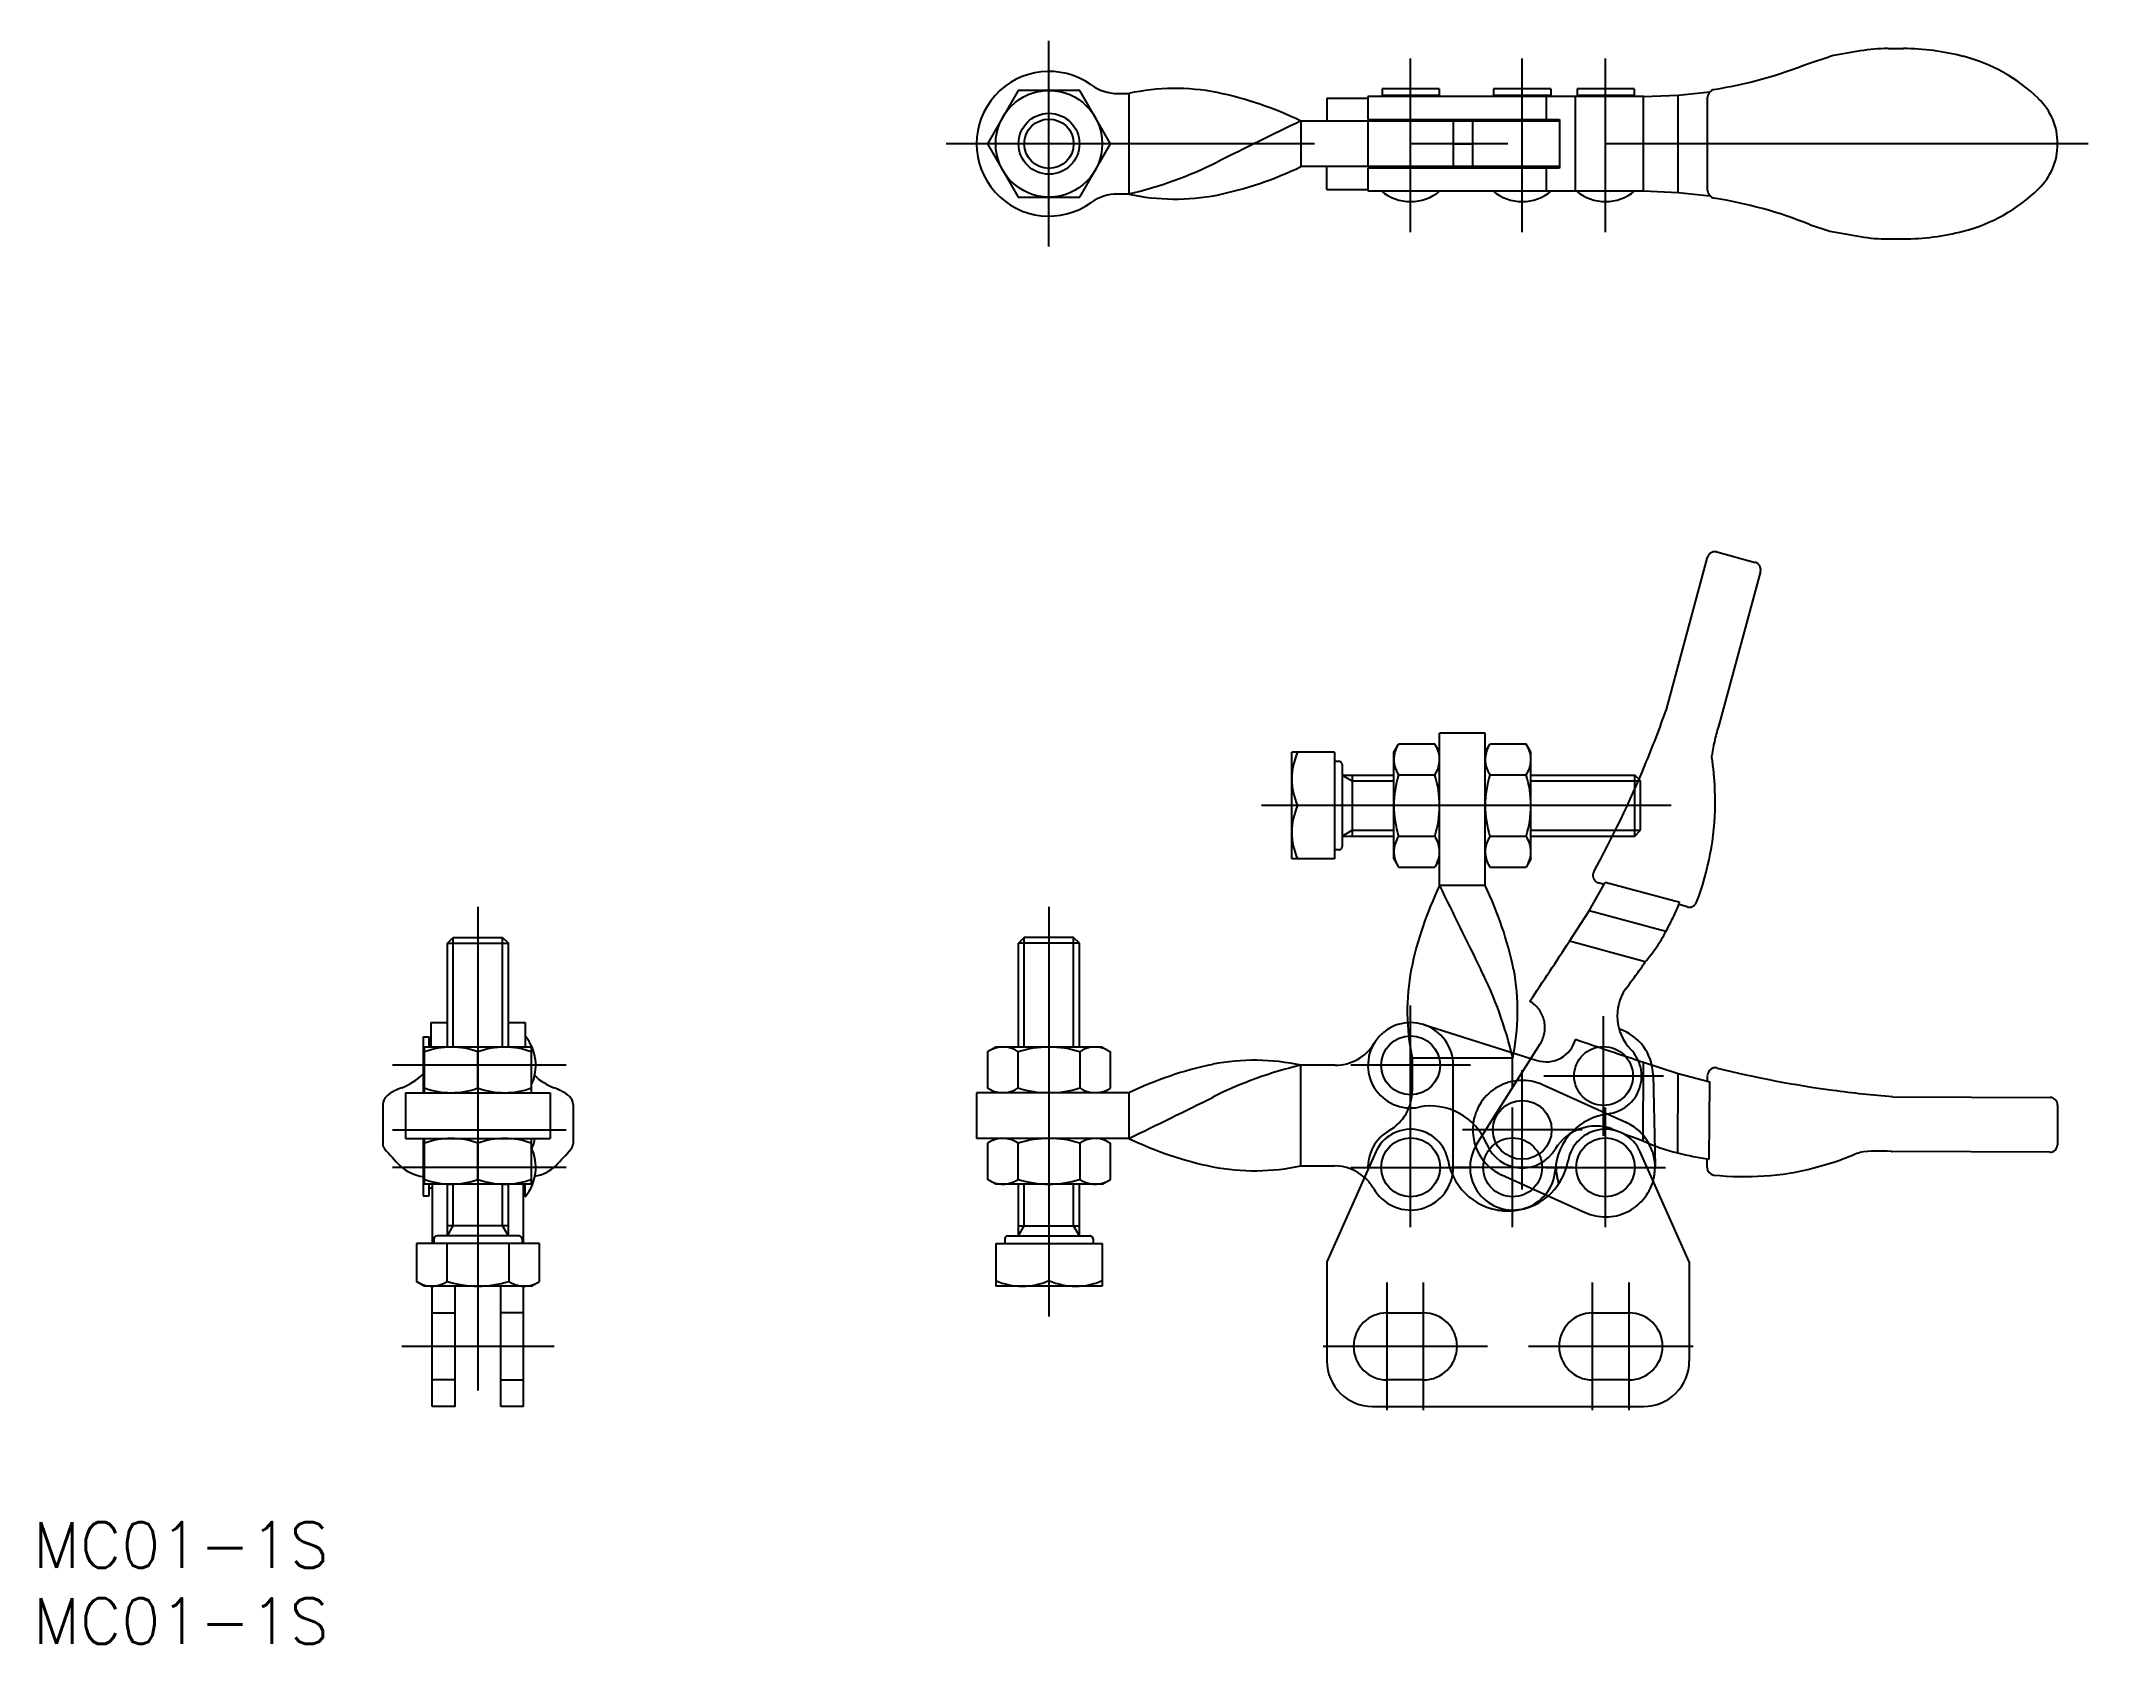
# Model space of a CAD drawing. Extents: x -29 to 106, y -23 to 82.
import ezdxf

# ---------------------------------------------------------------- set-up
doc = ezdxf.new("R2010")
doc.units = 0
for name, pattern in [('CENTER', [50.8, 31.75, -6.35, 6.35, -6.35]), ('DASHED', [19.05, 12.7, -6.35]), ('PHANTOM', [63.5, 31.75, -6.35, 6.35, -6.35, 6.35, -6.35])]:
    doc.linetypes.add(name, pattern=pattern)
doc.layers.get('0').update_dxf_attribs({"linetype": 'CONTINUOUS'})
doc.layers.add('CENTER', color=1, linetype='CENTER')
doc.styles.get("Standard").update_dxf_attribs({"font": 'txt.shx', "height": 3, "bigfont": 'bigfont.shx'})

msp = doc.modelspace()

# ---------------------------------------------------------------- linework, layer by layer
at = {"color": 7, "linetype": 'CONTINUOUS'}
for p, q in [((87.45, 80.3), (88.78, 80.74)), ((92.61, 81.25), (93.61, 81.25)), ((35.48, 78.5), (33.46, 75)), ((39.52, 78.5), (35.48, 78.5)), ((41.54, 75), (39.52, 78.5)), ((42.01, 78.3), (42.75, 78.3)), ((42.75, 78.3), (42.75, 71.7)), ((55.75, 78), (55.75, 76.5)), ((55.75, 78), (58.45, 78)), ((76.55, 78.1), (58.45, 78.1)), ((58.45, 78.1), (58.45, 76.6)), ((59.38, 78.6), (59.38, 78.2)), ((63.13, 78.6), (59.38, 78.6)), ((59.38, 78.2), (63.13, 78.2)), ((59.88, 78.1), (59.88, 78.2)), ((62.63, 78.1), (62.63, 78.2)), ((63.13, 78.6), (63.13, 78.2)), ((70.45, 78.6), (66.7, 78.6)), ((66.7, 78.6), (66.7, 78.2)), ((66.7, 78.2), (70.45, 78.2)), ((67.2, 78.1), (67.2, 78.2)), ((69.95, 78.1), (69.95, 78.2)), ((70.15, 78.1), (70.15, 76.6)), ((70.45, 78.6), (70.45, 78.2)), ((72.08, 71.9), (72.08, 78.1)), ((75.93, 78.6), (72.18, 78.6)), ((72.18, 78.6), (72.18, 78.2)), ((72.18, 78.2), (75.93, 78.2)), ((72.68, 78.1), (72.68, 78.2)), ((75.43, 78.1), (75.43, 78.2)), ((75.93, 78.6), (75.93, 78.2)), ((76.55, 78.1), (78.81, 78.19)), ((76.55, 71.9), (76.55, 78.1)), ((78.81, 78.19), (80.89, 78.42)), ((78.81, 71.81), (78.81, 78.19)), ((80.75, 71.93), (80.75, 78.07)), ((54.05, 76.5), (54.05, 73.5)), ((54.05, 76.5), (71.03, 76.5)), ((58.45, 76.6), (71.03, 76.6)), ((58.45, 76.5), (58.45, 73.5)), ((59.88, 76.5), (59.88, 76.6)), ((62.63, 76.5), (62.63, 76.6)), ((64.05, 76.5), (64.05, 73.5)), ((65.33, 73.5), (65.33, 76.5)), ((67.2, 76.5), (67.2, 76.6)), ((69.95, 76.5), (69.95, 76.6)), ((71.03, 76.6), (71.03, 73.4)), ((33.46, 75), (35.48, 71.5)), ((39.52, 71.5), (41.54, 75)), ((64.05, 75), (65.33, 75)), ((71.03, 73.5), (54.05, 73.5)), ((55.75, 72), (55.75, 73.5)), ((71.03, 73.4), (58.45, 73.4)), ((58.45, 73.4), (58.45, 71.9)), ((59.88, 73.4), (59.88, 73.5)), ((62.63, 73.4), (62.63, 73.5)), ((67.2, 73.4), (67.2, 73.5)), ((69.95, 73.4), (69.95, 73.5)), ((70.15, 73.4), (70.15, 71.9)), ((35.48, 71.5), (39.52, 71.5)), ((42.75, 71.7), (42.01, 71.7)), ((55.75, 72), (58.45, 72)), ((58.45, 71.9), (76.55, 71.9)), ((76.55, 71.9), (78.81, 71.81)), ((78.81, 71.81), (80.89, 71.58)), ((87.45, 69.7), (88.78, 69.26)), ((92.61, 68.75), (93.61, 68.75)), ((-2, 22.52), (-1.62, 22.9)), ((-1.62, 22.9), (1.62, 22.9)), ((1.62, 22.9), (2, 22.52)), ((35.88, 22.9), (35.5, 22.52)), ((39.12, 22.9), (35.88, 22.9)), ((39.5, 22.52), (39.12, 22.9)), ((-2, 15.7), (-2, 22.52)), ((-2, 22.52), (2, 22.52)), ((2, 15.7), (2, 22.52)), ((39.5, 22.52), (35.5, 22.52)), ((35.5, 15.7), (35.5, 22.52)), ((39.5, 15.7), (39.5, 22.52)), ((-3.6, 16.38), (-3.6, 12.7)), ((-3.6, 16.38), (-3.2, 16.38)), ((-3.2, 15.7), (-3.2, 16.38)), ((-3.1, 17.3), (-3.1, 15.7)), ((-3.1, 17.3), (-2, 17.3)), ((2, 17.3), (3.1, 17.3)), ((3.1, 17.3), (3.1, 15.7)), ((62.09, 17.17), (69.55, 14.82)), ((-3.5, 12.7), (-3.5, 15.7)), ((3.5, 15.7), (-3.5, 15.7)), ((-3.1, 15.88), (-3.2, 15.88)), ((0, 13.01), (0, 15.39)), ((3.5, 15.7), (3.5, 12.7)), ((34, 15.7), (33.46, 15.39)), ((33.46, 15.39), (33.46, 13.01)), ((41, 15.7), (34, 15.7)), ((35.48, 13.01), (35.48, 15.39)), ((39.52, 15.39), (39.52, 13.01)), ((41, 15.7), (41.54, 15.39)), ((41.54, 13.01), (41.54, 15.39)), ((56.29, 14.5), (54.05, 14.5)), ((54.05, 7.9), (54.05, 14.5)), ((76.53, 9.54), (76.55, 14.7)), ((76.55, 14.7), (78.81, 13.97)), ((78.79, 8.74), (78.81, 13.97)), ((78.81, 13.97), (80.89, 13.41)), ((80.75, 13.45), (80.75, 13.84)), ((-4.75, 12.7), (-4.75, 9.7)), ((-4.75, 12.7), (4.75, 12.7)), ((4.75, 12.7), (4.75, 9.7)), ((42.75, 12.7), (32.75, 12.7)), ((32.75, 12.7), (32.75, 9.7)), ((34, 12.7), (33.46, 13.01)), ((41, 12.7), (41.54, 13.01)), ((42.75, 12.7), (42.75, 9.7)), ((80.86, 8.34), (80.89, 13.41)), ((92.9, 12.44), (103.24, 12.39)), ((-6.25, 11.92), (-6.25, 9.35)), ((6.25, 11.92), (6.25, 9.35)), ((64.05, 7.8), (64.05, 11.53)), ((103.74, 11.89), (103.72, 9.29)), ((-4.75, 9.7), (4.75, 9.7)), ((-3.6, 9.7), (-3.6, 5.93)), ((-3.6, 9.68), (-3.5, 9.68)), ((-3.5, 6.7), (-3.5, 9.7)), ((3.5, 9.7), (3.5, 6.7)), ((42.75, 9.7), (32.75, 9.7)), ((34, 9.7), (33.46, 9.39)), ((41, 9.7), (41.54, 9.39)), ((-6.25, 9.33), (-6.25, 9.35)), ((0, 7.01), (0, 9.39)), ((6.25, 9.33), (6.25, 9.35)), ((33.46, 9.39), (33.46, 7.01)), ((35.48, 7.01), (35.48, 9.39)), ((39.52, 9.39), (39.52, 7.01)), ((41.54, 7.01), (41.54, 9.39)), ((58.97, 8.82), (55.75, 1.6)), ((79.55, 1.6), (76.33, 8.82)), ((80.72, 7.8), (80.72, 8.36)), ((87.73, 7.76), (89.05, 8.15)), ((90.6, 8.74), (90.74, 8.78)), ((103.22, 8.79), (92.85, 8.84)), ((34, 6.7), (33.46, 7.01)), ((41, 6.7), (41.54, 7.01)), ((54.05, 7.9), (56.23, 7.9)), ((67.24, 7.3), (70.29, 5.93)), ((-3.6, 5.93), (-3.2, 5.93)), ((3.5, 6.7), (-3.5, 6.7)), ((-3.2, 5.93), (-3.2, 6.7)), ((-3, 6.43), (-3.2, 6.43)), ((-3, 6.7), (-3, 2.8)), ((-2, 3.3), (-2, 6.7)), ((2, 3.3), (2, 6.7)), ((3, 2.8), (3, 6.7)), ((3, 6.43), (3.1, 6.43)), ((3.1, 5.87), (3.1, 6.7)), ((41, 6.7), (34, 6.7)), ((35.5, 3.3), (35.5, 6.7)), ((39.5, 3.3), (39.5, 6.7)), ((4.04, 2.8), (-4.04, 2.8)), ((-4.04, 2.8), (-4.04, 0.31)), ((-2.9, 3.1), (-2.9, 2.8)), ((2.7, 3.3), (-2.7, 3.3)), ((-2.02, 0.31), (-2.02, 2.8)), ((2, 3.96), (-2, 3.96)), ((2.02, 2.8), (2.02, 0.31)), ((2.9, 3.1), (2.9, 2.8)), ((4.04, 0.31), (4.04, 2.8)), ((34, 2.8), (41, 2.8)), ((34, 2.8), (34, 0)), ((34.6, 3.1), (34.6, 2.8)), ((34.8, 3.3), (40.2, 3.3)), ((35.5, 3.96), (39.5, 3.96)), ((37.5, 2.8), (37.5, 0.37)), ((40.4, 3.1), (40.4, 2.8)), ((41, 2.8), (41, 0)), ((55.75, 1.6), (55.75, -4.9)), ((79.55, 1.6), (79.55, -4.9)), ((-3.5, 0), (-4.04, 0.31)), ((3.5, 0), (4.04, 0.31)), ((41, 0), (34, 0)), ((3.5, 0), (-3.5, 0)), ((-3, -7.9), (-3, 0)), ((-1.5, -7.9), (-1.5, 0)), ((1.5, -7.9), (1.5, 0)), ((3, -7.9), (3, 0)), ((59.7, -1.75), (62.1, -1.75)), ((73.2, -1.75), (75.6, -1.75)), ((62.1, -6.15), (59.7, -6.15)), ((75.6, -6.15), (73.2, -6.15)), ((-1.5, -7.9), (-3, -7.9)), ((3, -7.9), (1.5, -7.9)), ((58.75, -7.9), (76.55, -7.9))]:
    msp.add_line(p, q, dxfattribs=at)
at = {"color": 3, "linetype": 'PHANTOM'}
for p, q in [((78.05, 37.86), (80.75, 47.85)), ((81.36, 48.2), (83.87, 47.52)), ((84.22, 46.91), (81.51, 36.89)), ((66.15, 36.3), (63.15, 36.3)), ((63.15, 26.3), (63.15, 36.3)), ((66.15, 26.3), (66.15, 36.3)), ((56.25, 35.05), (53.45, 35.05)), ((53.45, 28.05), (53.45, 35.05)), ((56.25, 35.05), (56.25, 28.05)), ((60.15, 35.05), (60.46, 35.59)), ((60.15, 28.05), (60.15, 35.05)), ((62.84, 35.59), (60.46, 35.59)), ((63.15, 35.05), (62.84, 35.59)), ((66.15, 35.05), (66.46, 35.59)), ((68.84, 35.59), (66.46, 35.59)), ((69.15, 35.05), (68.84, 35.59)), ((69.15, 28.05), (69.15, 35.05)), ((56.55, 34.45), (56.25, 34.45)), ((56.75, 34.25), (56.75, 28.85)), ((81.04, 34.7), (81.04, 34.84)), ((56.75, 33.55), (60.15, 33.55)), ((56.75, 33.55), (57.41, 33.17)), ((57.41, 33.55), (57.41, 29.55)), ((57.41, 33.17), (60.15, 33.17)), ((60.46, 33.57), (62.84, 33.57)), ((66.46, 33.57), (68.84, 33.57)), ((69.15, 33.55), (75.97, 33.55)), ((69.15, 33.17), (76.35, 33.17)), ((76.35, 33.17), (75.97, 33.55)), ((75.97, 29.55), (75.97, 33.55)), ((76.35, 29.93), (76.35, 33.17)), ((81.25, 31.67), (81.22, 33.04)), ((78.35, 31.55), (51.45, 31.55)), ((56.25, 31.55), (53.82, 31.55)), ((56.75, 29.55), (57.41, 29.93)), ((57.41, 29.93), (60.15, 29.93)), ((69.15, 29.93), (76.35, 29.93)), ((75.97, 29.55), (76.35, 29.93)), ((56.55, 28.65), (56.25, 28.65)), ((56.75, 29.55), (60.15, 29.55)), ((62.84, 29.53), (60.46, 29.53)), ((68.84, 29.53), (66.46, 29.53)), ((69.15, 29.55), (75.97, 29.55)), ((56.25, 28.05), (53.45, 28.05)), ((60.15, 28.05), (60.46, 27.51)), ((60.46, 27.51), (62.84, 27.51)), ((63.15, 28.05), (62.84, 27.51)), ((66.15, 28.05), (66.46, 27.51)), ((66.46, 27.51), (68.84, 27.51)), ((69.15, 28.05), (68.84, 27.51)), ((66.15, 26.3), (63.15, 26.3)), ((72.97, 24.64), (74.03, 26.5)), ((73.96, 26.37), (73.58, 26.48)), ((78.93, 25.18), (74.03, 26.5)), ((71.68, 22.64), (72.97, 24.64)), ((78.01, 23.28), (72.97, 24.64)), ((79.42, 24.9), (78.88, 25.05)), ((76.66, 21.3), (71.68, 22.64)), ((73.92, 9.87), (73.92, 17.72)), ((61.35, 15), (67.95, 15)), ((61.35, 15), (61.35, 12.82)), ((65.58, 9.3), (69.76, 15.91)), ((67.95, 13.04), (67.95, 15)), ((70, 13.8), (77.85, 13.8)), ((77.17, 13.87), (77.3, 7.87)), ((67.95, 3.87), (67.95, 11.72)), ((71.88, 7.8), (64.03, 7.8)), ((70.79, 8.03), (70.8, 7.73)), ((66.94, 5), (67.95, 5))]:
    msp.add_line(p, q, dxfattribs=at)
at = {"color": 3, "linetype": 'CONTINUOUS'}
for p, q in [((-1.62, 15.7), (-1.62, 22.9)), ((1.62, 15.7), (1.62, 22.9)), ((35.88, 15.7), (35.88, 22.9)), ((39.12, 15.7), (39.12, 22.9)), ((-1.62, 3.96), (-1.62, 6.7)), ((1.62, 3.96), (1.62, 6.7)), ((35.88, 3.96), (35.88, 6.7)), ((39.12, 3.96), (39.12, 6.7)), ((-2, 3.3), (-1.62, 3.96)), ((2, 3.3), (1.62, 3.96)), ((35.5, 3.3), (35.88, 3.96)), ((39.5, 3.3), (39.12, 3.96))]:
    msp.add_line(p, q, dxfattribs=at)
at = {"color": 3, "linetype": 'DASHED'}
for p, q in [((64.05, 11.53), (64.05, 14.5)), ((69.91, 13.23), (75.38, 10.76)), ((70.29, 5.93), (72.72, 4.84)), ((-3, -1.75), (-1.5, -1.75)), ((3, -1.75), (1.5, -1.75)), ((-1.5, -6.15), (-3, -6.15)), ((1.5, -6.15), (3, -6.15))]:
    msp.add_line(p, q, dxfattribs=at)
at = {"color": 7, "linetype": 'CONTINUOUS'}
for centre, radius in [((37.5, 75), 3.5), ((37.5, 75), 2), ((61.25, 14.5), 1.93), ((68.58, 10.26), 1.93), ((61.25, 7.8), 1.93), ((74.05, 7.8), 1.93)]:
    msp.add_circle(centre, radius, dxfattribs=at)
at = {"color": 3, "linetype": 'CONTINUOUS'}
msp.add_circle((37.5, 75), 1.62, dxfattribs=at)
at = {"color": 3, "linetype": 'PHANTOM'}
for centre in [(73.92, 13.8), (67.95, 7.8)]:
    msp.add_circle(centre, 1.93, dxfattribs=at)
at = {"color": 7, "linetype": 'CONTINUOUS'}
for centre, radius, start, end in [((109.53, -29.68), 112.35, 99.6098, 100.6416), ((92.61, 70.44), 10.81, 90, 99.7458), ((93.52, 65.21), 16.04, 75.4844, 89.6705), ((94.75, 69.99), 11.11, 45.8627, 75.4855), ((37.5, 75), 4.75, 54.3806, 305.6194), ((76.55, 107.55), 29.35, 279.0611, 291.804), ((42.01, 81.3), 3, 234.3806, 270), ((45.81, 63.98), 14.65, 79.261, 102.0723), ((43.69, 55), 23.86, 64.2716, 78.2704), ((81.25, 78.07), 0.5, 99.0611, 180), ((99.62, 75), 4.12, 314.1373, 45.8627), ((261.19, -352.23), 476.15, 115.7874, 116.5258), ((36.79, 97.24), 26.22, 283.1439, 296.5921), ((43.72, 94.92), 23.78, 281.6918, 295.7397), ((42.01, 68.7), 3, 90, 125.6194), ((45.81, 86.02), 14.65, 257.9424, 280.7522), ((61.25, 74.2), 3, 230.0338, 309.9662), ((68.58, 74.2), 3, 230.0338, 309.9662), ((74.05, 74.2), 3, 230.0338, 309.9662), ((81.25, 71.93), 0.5, 180, 260.9389), ((76.55, 42.45), 29.35, 68.196, 80.9389), ((94.75, 80.01), 11.11, 284.5145, 314.1373), ((109.53, 179.68), 112.35, 259.3584, 260.3902), ((92.61, 79.56), 10.81, 260.2542, 270), ((93.52, 84.79), 16.04, 270.3295, 284.5156), ((0.8, 14.5), 3, 334.1581, 39.9445), ((61.25, 14.5), 2.8, 72.5104, 281.0211), ((70.15, 16.73), 2, 252.5452, 344.7174), ((191.38, 363.33), 367.05, 251.0327, 251.7688), ((-1.75, 10.65), 5.05, 69.7438, 110.2562), ((1.75, 10.65), 5.05, 69.7438, 110.2562), ((34.47, 13.91), 1.79, 55.6158, 115.6158), ((37.5, 9.01), 6.69, 72.412, 107.588), ((40.53, 13.91), 1.79, 64.3842, 124.3842), ((50.99, 0.18), 14.65, 77.9276, 100.739), ((56.29, 17.5), 3, 270, 328.8526), ((-6.43, 16.75), 3.99, 290.9358, 315.2983), ((6.43, 16.75), 3.99, 227.1814, 249.0642), ((53.11, -8.8), 23.86, 101.7296, 115.7284), ((60.01, -11.03), 26.22, 103.147, 116.5965), ((81.25, 13.84), 0.5, 76.0737, 179.7175), ((98.67, 84.08), 71.87, 256.0736, 262.2536), ((-5.52, 11.92), 0.73, 131.9281, 180), ((-4.52, 10.81), 2.23, 115.6761, 131.9281), ((-3.8, 9.7), 3.54, 109.8931, 118.2328), ((-1.75, 17.75), 5.05, 249.7438, 290.2562), ((1.75, 17.75), 5.05, 249.7438, 290.2562), ((3.8, 9.7), 3.54, 61.7672, 70.1069), ((4.52, 10.81), 2.23, 48.0719, 64.3239), ((5.52, 11.92), 0.73, 360, 48.0719), ((34.47, 14.49), 1.79, 244.3842, 304.3842), ((37.5, 19.39), 6.69, 252.412, 287.588), ((40.53, 14.49), 1.79, 235.6158, 295.6158), ((-165.45, 440.72), 478.67, 295.7821, 296.5189), ((98.44, 82.26), 70.03, 262.233, 265.4585), ((103.24, 11.89), 0.5, 359.7175, 89.7175), ((62.55, 7.83), 4, 22.0198, 101.0211), ((-1.75, 4.65), 5.05, 69.7438, 110.2562), ((1.75, 4.65), 5.05, 69.7438, 110.2562), ((0.8, 10.26), 3, 335.7553, 349.1677), ((34.47, 7.91), 1.79, 55.6158, 115.6158), ((37.5, 3.01), 6.69, 72.412, 107.588), ((40.53, 7.91), 1.79, 64.3842, 124.3842), ((53.03, 30.98), 23.63, 244.2179, 258.3533), ((61.25, 7.8), 2.5, 10.0633, 155.9802), ((68.58, 10.26), 3.25, 172.7042, 245.7553), ((73.43, 7.35), 3.16, 70.8094, 148.5414), ((74.05, 7.8), 2.5, 24.0198, 169.9367), ((92.26, 53.48), 46.67, 247.5962, 250.3015), ((81.39, 19.71), 11.27, 244.4553, 256.6699), ((-5.75, 9.35), 0.5, 181.7729, 221.5115), ((27.34, 38.63), 44.69, 221.5115, 223.4456), ((0.8, 7.8), 3, 320.0838, 25.8419), ((-27.34, 38.63), 44.69, 316.5544, 318.4885), ((5.75, 9.35), 0.5, 318.4885, 358.2271), ((67.65, 8.94), 4, 190.0633, 349.9367), ((68.58, 10.26), 2.5, 202.0198, 329.6051), ((74.05, 7.8), 3.25, 344.3047, 28.9198), ((83.22, 26.1), 17.91, 255.6622, 262.4241), ((83.16, 25.77), 18.58, 288.4753, 293.6038), ((92.13, -2.85), 11.72, 86.6538, 96.8223), ((92.85, 9.34), 0.5, 266.6538, 269.7175), ((103.22, 9.29), 0.5, 269.7175, 359.7175), ((-3.23, 9.95), 2.78, 227.5501, 262.3804), ((-1.75, 11.75), 5.05, 249.7438, 290.2562), ((1.75, 11.75), 5.05, 249.7438, 290.2562), ((3.23, 9.95), 2.78, 280.6304, 312.4499), ((34.47, 8.49), 1.79, 244.3842, 304.3842), ((37.5, 13.39), 6.69, 252.412, 287.588), ((40.53, 8.49), 1.79, 235.6158, 295.6158), ((50.99, 22.32), 14.74, 259.3186, 281.9837), ((56.23, 4.9), 3, 48.3717, 90), ((61.25, 7.8), 2.8, 349.5414, 0), ((81.22, 7.79), 0.5, 179.7175, 263.8282), ((83.16, 25.82), 18.63, 263.8517, 284.2227), ((-2.7, 3.1), 0.2, 90, 180), ((2.7, 3.1), 0.2, 0, 90), ((34.8, 3.1), 0.2, 90, 180), ((40.2, 3.1), 0.2, 0, 90), ((-3.03, 1.79), 1.79, 244.3842, 304.3842), ((0, 6.69), 6.69, 252.412, 287.588), ((3.03, 1.79), 1.79, 235.6158, 295.6158), ((35.75, 4.32), 4.32, 246.1022, 293.8978), ((39.25, 4.32), 4.32, 246.1022, 293.8978), ((59.7, -3.95), 2.2, 90, 270), ((62.1, -3.95), 2.2, 270, 90), ((73.2, -3.95), 2.2, 90, 270), ((75.6, -3.95), 2.2, 270, 90), ((58.75, -4.9), 3, 180, 270), ((76.55, -4.9), 3, 270, 0)]:
    msp.add_arc(centre, radius, start, end, dxfattribs=at)
at = {"color": 3, "linetype": 'PHANTOM'}
for centre, radius, start, end in [((81.23, 47.72), 0.5, 74.8669, 164.8669), ((83.74, 47.04), 0.5, 344.867, 74.8669), ((11.99, 61.12), 70.03, 337.3825, 340.608), ((92.64, 33.21), 11.72, 161.8033, 171.9718), ((81.03, 37.02), 0.5, 341.8032, 344.8669), ((57.77, 33.3), 4.32, 156.1022, 203.8978), ((61.94, 34.58), 1.79, 154.3842, 214.3842), ((61.36, 34.58), 1.79, 325.6158, 25.6158), ((67.94, 34.58), 1.79, 154.3842, 214.3842), ((67.36, 34.58), 1.79, 325.6158, 25.6158), ((56.55, 34.25), 0.2, 0, 90), ((10.28, 61.8), 71.87, 331.2231, 337.4031), ((62.67, 31.87), 18.58, 3.6248, 8.7532), ((66.84, 31.55), 6.69, 162.412, 197.588), ((56.46, 31.55), 6.69, 342.412, 17.588), ((72.84, 31.55), 6.69, 162.412, 197.588), ((62.46, 31.55), 6.69, 342.412, 17.588), ((57.77, 29.8), 4.32, 156.1022, 203.8978), ((62.63, 31.88), 18.63, 339.0012, 359.3722), ((56.55, 28.85), 0.2, 270, 0), ((61.94, 28.52), 1.79, 145.6158, 205.6158), ((61.36, 28.52), 1.79, 334.3842, 34.3842), ((67.94, 28.52), 1.79, 145.6158, 205.6158), ((67.36, 28.52), 1.79, 334.3842, 34.3842), ((73.72, 26.96), 0.5, 151.2232, 254.8669), ((84.43, 16.02), 23.63, 154.2179, 168.3533), ((494.17, 234.5), 478.67, 205.7821, 206.5189), ((44.65, 15.94), 23.86, 11.7296, 25.7284), ((62.37, 32.01), 17.91, 330.8117, 337.5735), ((79.55, 25.38), 0.5, 254.8669, 338.9777), ((68.08, 28.6), 11.27, 319.6047, 331.8194), ((-235.87, 222.99), 367.05, 326.1822, 326.9183), ((75.77, 18.06), 14.74, 169.3186, 191.9837), ((42.42, 9.04), 26.22, 13.147, 26.5965), ((53.63, 18.06), 14.65, 347.9276, 10.739), ((38.22, 47.76), 46.67, 322.7457, 325.451), ((77.98, 17.74), 3.16, 145.9589, 223.6909), ((68.07, 16.98), 2, 327.6946, 59.8669), ((73.92, 13.8), 3.25, 1.2114, 71.66), ((73.92, 13.8), 2.5, 277.1693, 44.7546), ((58.35, 12.82), 3, 300, 0), ((74.73, 7.35), 4, 97.1693, 176.1706), ((61.25, 7.8), 2.8, 120, 182.7457), ((67.95, 7.8), 2.8, 147.6946, 356.1706), ((74.05, 7.8), 3.25, 181.2114, 199.3265), ((74.05, 7.8), 3.25, 344.3047, 1.2114)]:
    msp.add_arc(centre, radius, start, end, dxfattribs=at)
at = {"color": 3, "linetype": 'DASHED'}
for centre, radius, start, end in [((61.25, 14.5), 2.8, 0, 72.5104), ((68.58, 10.26), 3.25, 65.7553, 172.7042), ((74.05, 7.8), 3.25, 28.9198, 65.7553), ((56.23, 4.9), 3, 30, 48.3717), ((61.25, 7.8), 2.8, 210, 349.5414), ((74.05, 7.8), 3.25, 245.7553, 344.3047)]:
    msp.add_arc(centre, radius, start, end, dxfattribs=at)
at = {"layer": 'CENTER', "color": 1, "linetype": 'CENTER'}
for p, q in [((37.5, 68.25), (37.5, 81.75)), ((61.25, 69.2), (61.25, 80.6)), ((68.58, 69.2), (68.58, 80.6)), ((74.05, 69.2), (74.05, 80.6)), ((105.74, 75), (30.75, 75)), ((0, 24.9), (0, -9.9)), ((37.5, 24.9), (37.5, -2)), ((61.25, 3.87), (61.25, 18.42)), ((5.8, 14.5), (-5.6, 14.5)), ((65.18, 14.5), (57.33, 14.5)), ((68.58, 6.34), (68.58, 14.19)), ((74.05, 3.87), (74.05, 11.72)), ((-5.6, 10.26), (5.8, 10.26)), ((72.51, 10.26), (64.65, 10.26)), ((5.8, 7.8), (-5.6, 7.8)), ((57.33, 7.8), (65.18, 7.8)), ((70.13, 7.8), (77.98, 7.8)), ((59.7, -8.15), (59.7, 0.25)), ((62.1, -8.15), (62.1, 0.25)), ((73.2, -8.15), (73.2, 0.25)), ((75.6, -8.15), (75.6, 0.25)), ((5, -3.95), (-5, -3.95)), ((66.3, -3.95), (55.5, -3.95)), ((79.8, -3.95), (69, -3.95))]:
    msp.add_line(p, q, dxfattribs=at)

# ---------------------------------------------------------------- texts
at = {"color": 7, "linetype": 'CONTINUOUS'}
for p in [(-29.21, -18.49), (-29.21, -23.49)]:
    msp.add_text('MC01-1S', height=3, dxfattribs=at).set_placement(p)

doc.saveas('drawing.dxf')
